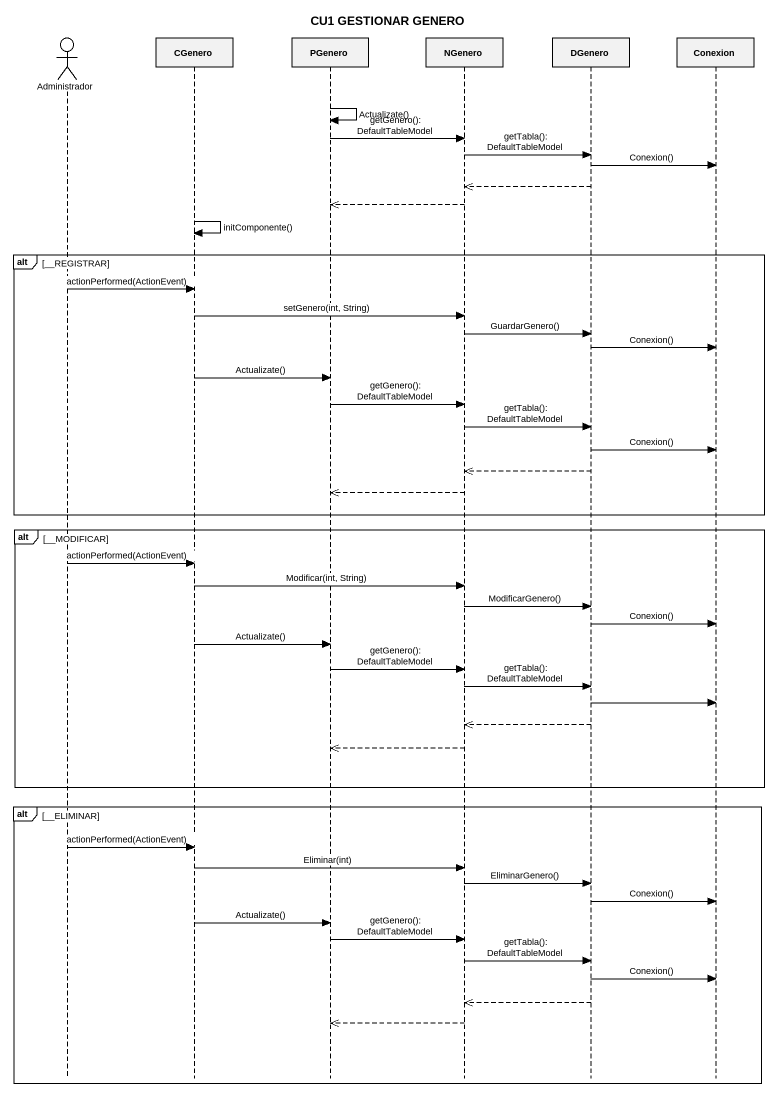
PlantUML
@startuml
title CU1 GESTIONAR GENERO
hide footbox
actor Administrador
participant CGenero
participant PGenero
participant NGenero
participant DGenero
participant Conexion

PGenero -> PGenero : Actualizate()
PGenero -> NGenero : getGenero(): DefaultTableModel
NGenero -> DGenero : getTabla(): DefaultTableModel
DGenero -> Conexion : Conexion()
DGenero -->> NGenero
NGenero -->> PGenero
CGenero -> CGenero : initComponente()
alt __REGISTRAR
  Administrador -> CGenero : actionPerformed(ActionEvent)
  CGenero -> NGenero : setGenero(int, String)
  NGenero -> DGenero : GuardarGenero()
  DGenero -> Conexion : Conexion()
  CGenero -> PGenero : Actualizate()
  PGenero -> NGenero : getGenero(): DefaultTableModel
  NGenero -> DGenero : getTabla(): DefaultTableModel
  DGenero -> Conexion : Conexion()
  DGenero -->> NGenero
  NGenero -->> PGenero
end
alt __MODIFICAR
  Administrador -> CGenero : actionPerformed(ActionEvent)
  CGenero -> NGenero : Modificar(int, String)
  NGenero -> DGenero : ModificarGenero()
  DGenero -> Conexion : Conexion()
  CGenero -> PGenero : Actualizate()
  PGenero -> NGenero : getGenero(): DefaultTableModel
  NGenero -> DGenero : getTabla(): DefaultTableModel
  DGenero -> Conexion
  DGenero -->> NGenero
  NGenero -->> PGenero
end
alt __ELIMINAR
  Administrador -> CGenero : actionPerformed(ActionEvent)
  CGenero -> NGenero : Eliminar(int)
  NGenero -> DGenero : EliminarGenero()
  DGenero -> Conexion : Conexion()
  CGenero -> PGenero : Actualizate()
  PGenero -> NGenero : getGenero(): DefaultTableModel
  NGenero -> DGenero : getTabla(): DefaultTableModel
  DGenero -> Conexion : Conexion()
  DGenero -->> NGenero
  NGenero -->> PGenero
end
@enduml
